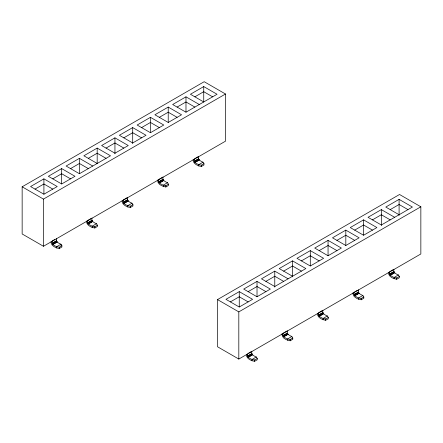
<?xml version="1.0" encoding="UTF-8"?>
<svg xmlns="http://www.w3.org/2000/svg" width="443" height="443" viewBox="0 0 443 443"><rect width="100%" height="100%" fill="white"/><g stroke="black" fill="none" stroke-linecap="round" stroke-linejoin="round"><path stroke-width="0.66" d="M22.15 186.802L22.15 233.965L43.464 246.269L225.498 141.173L225.498 94.01L204.184 81.706L22.15 186.802L43.464 199.106L225.498 94.01M43.464 246.269L43.464 199.106M43.907 194.161L43.907 178.856L57.225 186.542L43.907 194.233L30.584 186.542L43.907 178.856M56.471 238.506C55.364 241.745 58.57 243.19 60.957 244.22L61.904 245.721L61.904 247.006L59.296 248.512L56.693 247.964L56.693 246.679C54.306 245.655 51.1 244.209 52.208 240.964L54.871 239.425M59.296 248.512L59.296 247.227L61.904 245.721M60.957 245.5L60.957 244.22L56.693 246.679L59.296 247.227M61.666 183.906L61.666 168.6L74.983 176.292L61.666 183.983L48.348 176.292L61.666 168.6M79.424 173.65L79.424 158.345L92.742 166.036M91.989 217.995C90.881 221.24 94.088 222.685 96.474 223.715L97.421 225.216L97.421 226.5L94.813 228.001L92.21 227.458L92.21 226.174C89.824 225.149 86.618 223.704 87.725 220.459L91.457 218.305M94.813 228.001L94.813 226.722L97.421 225.216M97.183 163.401L97.183 148.095L110.501 155.786L79.424 173.728L66.107 166.036L79.424 158.345M114.942 153.826L114.942 137.839L128.265 145.531L114.942 153.223L101.624 145.531L114.942 137.839M127.506 197.489C126.399 200.734 129.605 202.18 131.992 203.204L132.939 204.71L132.939 205.989L130.336 207.496L127.728 206.947L127.728 205.668C125.341 204.638 122.135 203.193 123.248 199.954L126.975 197.799M130.336 207.496L130.336 206.216L132.939 204.71M132.701 143.571L132.701 127.59L146.024 135.276L132.701 142.967L119.383 135.276L132.701 127.59M150.459 132.64L150.459 117.334L163.783 125.026L150.459 132.712L137.142 125.026L150.459 117.334M163.251 186.442L163.251 185.163C160.864 184.133 157.658 182.688 158.766 179.443L163.03 176.984C161.916 180.229 165.123 181.674 167.509 182.699L168.456 184.205L168.456 185.484L165.854 186.99C162.426 186.448 157.176 184.354 157.664 180.008M165.854 186.99L165.854 185.706L168.456 184.205M168.224 122.384L168.224 107.079L181.541 114.77L168.224 122.462L154.9 114.77L168.224 107.079M185.982 112.134L185.982 96.829L199.3 104.515M194.815 158.633L198.547 156.479C197.44 159.718 200.646 161.169 203.032 162.193L203.979 163.694L203.979 164.979L201.371 166.485L198.769 165.937L198.769 164.652C196.382 163.628 193.176 162.182 194.283 158.937M201.371 166.485L201.371 165.2L203.979 163.694M203.741 101.879L203.741 86.573L217.059 94.265L185.982 112.206L172.659 104.515L185.982 96.829M217.502 299.59L217.502 346.753L238.816 359.057L420.85 253.961L420.85 206.792L399.536 194.488L217.502 299.59L238.816 311.889L420.85 206.792M238.816 359.057L238.816 311.889M239.259 306.944L239.259 291.644L252.576 299.33L239.259 307.021L225.941 299.33L239.259 291.644M251.823 351.288C250.716 354.533 253.922 355.978 256.309 357.008L257.256 358.509L257.256 359.794L254.653 361.294L252.045 360.752L252.045 359.467C249.658 358.442 246.452 356.997 247.559 353.752M254.653 361.294L254.653 360.015L257.256 358.509M257.018 296.694L257.018 281.388L270.341 289.08L257.018 296.766L243.7 289.08L257.018 281.388M274.776 287.119L274.776 271.133L288.1 278.824M287.568 340.241L287.568 338.961C285.181 337.931 281.975 336.486 283.083 333.247L287.341 330.783C286.233 334.028 289.44 335.473 291.826 336.497L292.773 338.003L292.773 339.283L290.171 340.789C286.737 340.246 281.493 338.159 281.981 333.812M290.171 340.789L290.171 339.51L292.773 338.003M292.541 276.864L292.541 260.883L305.858 268.569L274.776 286.516L261.459 278.824L274.776 271.133M310.299 265.933L310.299 250.627L323.617 258.319L310.299 266.005L296.976 258.319L310.299 250.627M323.085 319.735L323.085 318.456C320.699 317.426 317.493 315.981 318.6 312.736L322.864 310.277C321.756 313.522 324.957 314.967 327.344 315.992L328.296 317.498L328.296 318.777L325.688 320.283C322.26 319.741 317.011 317.648 317.498 313.301M325.688 320.283L325.688 318.999L328.296 317.498M328.058 255.677L328.058 240.372L341.376 248.063L328.058 255.755L314.735 248.063L328.058 240.372M345.817 245.428L345.817 230.122L359.135 237.813L345.817 245.5L332.499 237.813L345.817 230.122M358.381 289.772C357.274 293.011 360.48 294.462 362.867 295.487L363.814 296.987L363.814 298.272L361.206 299.778L358.603 299.23L358.603 297.945C356.216 296.921 353.01 295.475 354.118 292.23M361.206 299.778L361.206 298.493L363.814 296.987M363.576 235.172L363.576 219.866L376.893 227.558L363.576 235.25L350.258 227.558L363.576 219.866M381.334 225.598L381.334 209.617L394.652 217.303M394.12 278.725L394.12 277.44C391.734 276.415 388.528 274.97 389.635 271.725L393.899 269.261C392.791 272.506 395.998 273.951 398.384 274.981L399.331 276.482L399.331 277.767L396.729 279.267C393.295 278.725 388.046 276.637 388.539 272.29M396.729 279.267L396.729 277.988L399.331 276.482M399.093 215.342L399.093 199.361L412.416 207.053L381.334 224.994L368.017 217.303L381.334 209.617M97.183 148.095L83.865 155.786L97.183 163.473M203.741 86.573L190.424 94.265L203.741 101.956M35.025 189.106L43.907 183.983L52.783 189.106M52.783 178.856L61.666 173.728L70.542 178.856M70.542 168.6L79.424 163.473L88.307 168.6M88.307 158.345L97.183 153.223L106.065 158.345M106.065 148.095L114.942 142.967L123.824 148.095M123.824 137.839L132.701 132.712L141.583 137.839M141.583 127.59L150.459 122.462L159.342 127.59M159.342 117.334L168.224 112.206L177.1 117.334M177.1 107.079L185.982 101.956L194.859 107.079M194.859 96.829L203.741 91.701L212.618 96.829M52.219 243.251L56.482 240.793M87.742 222.746L92 220.287M123.259 202.241L127.523 199.776M158.777 181.73L163.041 179.271M194.3 161.224L198.558 158.766M52.263 243.451L56.521 240.986M87.78 222.94L92.044 220.481M123.298 202.434L127.562 199.976M158.815 181.929L163.079 179.465M194.339 161.424L198.597 158.959M52.329 243.65L56.588 241.186M87.847 223.139L92.111 220.68M123.364 202.634L127.628 200.175M158.882 182.128L163.146 179.664M194.405 161.623L198.663 159.159M52.418 243.844L56.676 241.385M87.936 223.338L92.199 220.88M123.453 202.833L127.717 200.369M158.971 182.328L163.234 179.864M194.494 161.817L198.752 159.358M52.523 244.038L56.787 241.573M88.046 223.527L92.305 221.068M123.564 203.021L127.828 200.563M159.081 182.516L163.345 180.052M194.599 162.011L198.863 159.546M52.651 244.209L56.914 241.751M88.168 223.704L92.432 221.245M123.691 203.199L127.949 200.734M159.209 182.693L163.473 180.229M194.726 162.182L198.99 159.724M52.795 244.37L57.053 241.906M88.312 223.859L92.576 221.4M123.83 203.354L128.093 200.895M159.347 182.848L163.611 180.384M194.87 162.343L199.129 159.879M52.944 244.497L57.202 242.039M88.462 223.992L92.725 221.533M123.979 203.487L128.243 201.028M159.497 182.981L163.76 180.517M195.02 162.476L199.278 160.012M96.474 223.715L92.21 226.174L94.813 226.722M131.992 203.204L127.728 205.668L130.336 206.216M167.509 182.699L163.251 185.163L165.854 185.706M203.032 162.193L198.769 164.652L201.371 165.2M292.541 260.883L279.217 268.569L292.541 276.26M399.093 199.361L385.775 207.053L399.093 214.739M230.382 301.893L239.259 296.766L248.141 301.893M248.141 291.644L257.018 286.516L265.9 291.644M265.9 281.388L274.776 276.26L283.658 281.388M283.658 271.133L292.541 266.005L301.417 271.133M301.417 260.883L310.299 255.755L319.176 260.883M319.176 250.627L328.058 245.5L336.935 250.627M336.935 240.372L345.817 235.25L354.693 240.372M354.693 230.122L363.576 224.994L372.458 230.122M372.458 219.866L381.334 214.739L390.217 219.866M390.217 209.617L399.093 204.489L407.975 209.617M248.628 353.137L251.292 351.598M354.649 291.926L357.318 290.386M247.576 356.039L251.84 353.58M283.094 335.534L287.357 333.07M318.611 315.023L322.875 312.564M354.134 294.517L358.393 292.059M389.652 274.012L393.916 271.553M247.615 356.233L251.879 353.774M283.132 335.728L287.396 333.269M318.655 315.222L322.914 312.758M354.173 294.717L358.437 292.253M389.69 274.206L393.954 271.747M247.681 356.432L251.945 353.974M283.199 335.927L287.463 333.468M318.716 315.422L322.98 312.963M354.239 294.916L358.498 292.452M389.757 274.405L394.021 271.947M247.77 356.632L252.034 354.173M283.287 336.126L287.551 333.662M318.805 315.621L323.069 313.157M354.328 295.11L358.586 292.651M389.846 274.605L394.109 272.146M247.881 356.82L252.139 354.361M283.398 336.315L287.662 333.856M318.916 315.809L323.18 313.345M354.439 295.304L358.697 292.84M389.956 274.793L394.215 272.334M248.008 356.997L252.266 354.538M283.526 336.492L287.789 334.028M319.043 315.986L323.307 313.522M354.561 295.475L358.824 293.017M390.084 274.97L394.342 272.511M248.146 357.152L252.41 354.693M283.664 336.647L287.928 334.188M319.181 316.141L323.445 313.677M354.705 295.636L358.963 293.172M390.222 275.125L394.486 272.666M248.296 357.285L252.56 354.826M283.813 336.78L288.077 334.321M319.331 316.274L323.595 313.81M354.854 295.769L359.112 293.305M390.372 275.258L394.635 272.799M256.309 357.008L252.045 359.467L254.653 360.015M291.826 336.497L287.568 338.961L290.171 339.51M327.344 315.992L323.085 318.456L325.688 318.999M362.867 295.487L358.603 297.945L361.206 298.493M398.384 274.981L394.12 277.44L396.729 277.988M198.769 165.937C196.177 164.862 192.644 162.88 193.181 159.502M358.603 299.23C356.017 298.156 352.484 296.173 353.016 292.795M127.728 206.947C125.142 205.879 121.609 203.891 122.146 200.518M92.21 227.458C89.624 226.384 86.092 224.396 86.623 221.024M252.045 360.752C249.459 359.677 245.926 357.695 246.463 354.317M56.693 247.964C54.101 246.889 50.568 244.907 51.106 241.529"/></g></svg>
